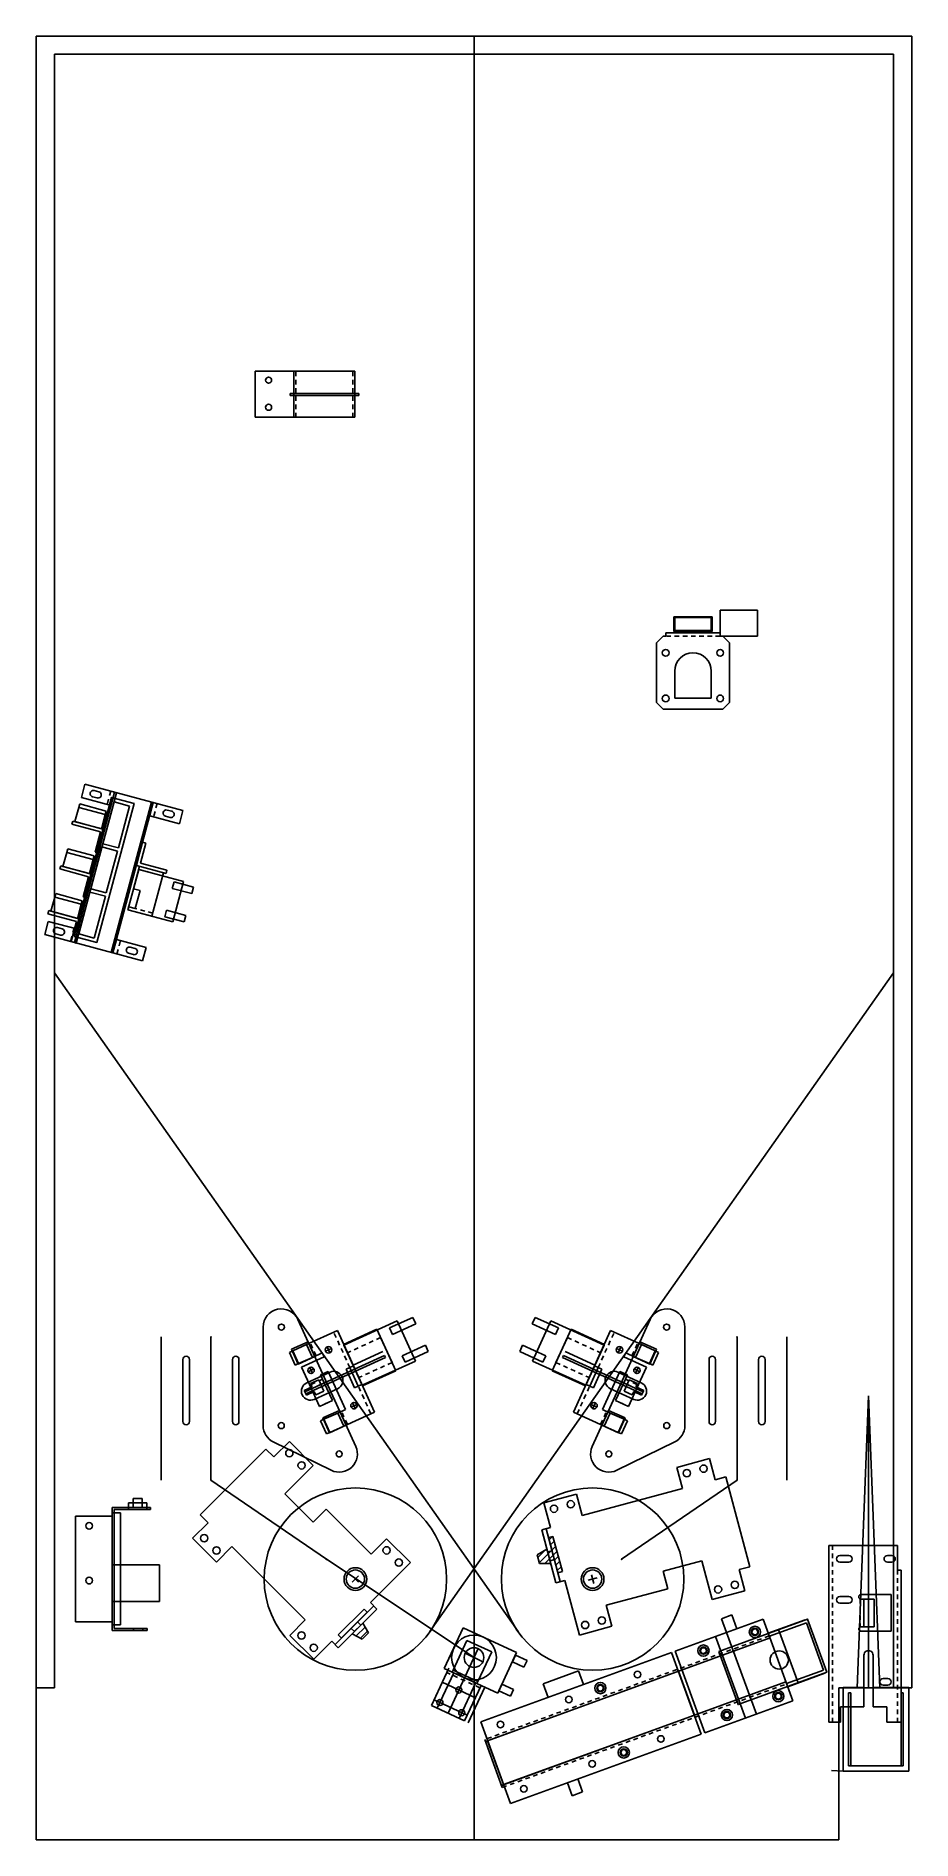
# Model space of a CAD drawing. Header units: inches. Extents: x 0 to 24, y 0 to 49.5.
import ezdxf

# ---------------------------------------------------------------- set-up
doc = ezdxf.new("R2010")
doc.units = ezdxf.units.IN
doc.header["$MEASUREMENT"] = 0
for name, pattern in [('ACAD_ISO10W100', [18, 12, -3, 0, -3]), ('DASHDOT', [1, 0.5, -0.25, 0, -0.25]), ('HIDDEN2', [0.1875, 0.125, -0.0625])]:
    doc.linetypes.add(name, pattern=pattern)
for name, color, linetype, lineweight, true_color in [('Bolts', 253, 'Continuous', 25, 0xa0a0a4), ('Center Locations', 253, 'ACAD_ISO10W100', 25, 0xa0a0a4), ('Center Locators', 253, 'DASHDOT', 25, 0xa0a0a4), ('Leaf Switch', 56, 'Continuous', 25, 0x808000), ('Mount Holes ... Threaded Holes ... Outer Support Wall', 253, 'Continuous', 25, 0xa0a0a4), ('Plastics ... Solder Lugs', 253, 'Continuous', 25, 0xa0a0a4), ('Playfield', 56, 'Continuous', 25, 0x808000), ('Solder Lugs', 253, 'Continuous', 25, 0xa0a0a4)]:
    doc.layers.add(name, color=color, linetype=linetype, lineweight=lineweight, true_color=true_color)
for name, color, linetype, lineweight in [('Electrical Components', 30, 'Continuous', 25), ('Electronics', 30, 'Continuous', 25), ('Kicker', 6, 'Continuous', 25), ('Launcher', 5, 'Continuous', 25), ('Mount Holes', 7, 'Continuous', 25), ('Mount Holes ... Threaded Holes', 9, 'Continuous', 25), ('Pin Flap', 5, 'Continuous', 25), ('Plastic', 5, 'Continuous', 25), ('Plastics', 5, 'Continuous', 25), ('Playfield Cutout', 1, 'Continuous', 25), ('Playfield Cutout ... Slingshot', 6, 'Continuous', 25), ('Profile ... Hidden Profile', 4, 'HIDDEN2', 25), ('Reference', 2, 'Continuous', 25), ('Rubber', 3, 'Continuous', 25), ('Switch', 3, 'Continuous', 25)]:
    doc.layers.add(name, color=color, linetype=linetype, lineweight=lineweight)
for name, color, linetype in [('FLIPPERS', 7, 'Continuous'), ('LANE_GUIDES', 7, 'Continuous'), ('LANE_SLOTS', 7, 'Continuous'), ('PLUNGER_TROUGH', 1, 'Continuous'), ('PROFILE', 7, 'Continuous')]:
    doc.layers.add(name, color=color, linetype=linetype)
doc.layers.add('Playfield ... WOOD_SIDE', color=56, linetype='Continuous', true_color=0x808000)

msp = doc.modelspace()

# ---------------------------------------------------------------- hatches: boundary and pattern name
at = {"layer": 'Rubber', "transparency": 33554687}
h = msp.add_hatch(dxfattribs=at)
h.set_pattern_fill('ANSI31', color=256, angle=15, style=0, pattern_type=0)
h.set_pattern_definition([(45, (0, 0), (-0.08838835, 0.08838835), [])])
h.paths.add_polyline_path([(13.997, 7.971), (13.728, 7.816), (13.793, 7.575), (14.103, 7.575), (14.083, 7.652), (14.203, 7.685), (14.3, 7.323), (14.421, 7.355), (14.162, 8.321), (14.042, 8.289), (14.139, 7.926), (14.018, 7.894)], flags=0)
h = msp.add_hatch(dxfattribs=at)
h.set_pattern_fill('ANSI31', color=256, angle=135, style=0, pattern_type=0)
h.set_pattern_definition([(405, (0, 0), (-0.0883883, 0.0883883), [])])
h.paths.add_polyline_path([(8.665, 5.654), (8.934, 5.499), (9.111, 5.676), (8.955, 5.944), (8.898, 5.888), (8.81, 5.976), (9.075, 6.241), (8.987, 6.33), (8.28, 5.623), (8.368, 5.534), (8.633, 5.799), (8.722, 5.711)], flags=0)

# ---------------------------------------------------------------- linework, layer by layer
at = {"layer": 'Bolts'}
for p, q in [((6.942, 13.366), (7.033, 13.407)), ((7.102, 13.015), (6.942, 13.366)), ((7.033, 13.407), (7.193, 13.056)), ((16.967, 13.407), (16.807, 13.056)), ((16.898, 13.015), (17.058, 13.366)), ((17.058, 13.366), (16.967, 13.407)), ((7.102, 13.015), (7.193, 13.056)), ((16.898, 13.015), (16.807, 13.056)), ((7.547, 12.369), (7.897, 12.529)), ((7.547, 12.369), (7.768, 11.884)), ((8.118, 12.044), (7.897, 12.529)), ((15.882, 12.044), (16.103, 12.529)), ((16.453, 12.369), (16.103, 12.529)), ((16.453, 12.369), (16.232, 11.884)), ((8.118, 12.044), (7.768, 11.884)), ((15.882, 12.044), (16.232, 11.884)), ((7.797, 11.489), (7.888, 11.53)), ((7.96, 11.132), (7.797, 11.489)), ((8.051, 11.173), (7.888, 11.53)), ((15.949, 11.173), (16.112, 11.53)), ((16.04, 11.132), (16.203, 11.489)), ((16.203, 11.489), (16.112, 11.53)), ((7.96, 11.132), (8.051, 11.173)), ((16.04, 11.132), (15.949, 11.173))]:
    msp.add_line(p, q, dxfattribs=at)
for p in [(7.938, 11.962), (7.938, 11.962), (7.943, 11.964), (16.057, 11.964), (16.062, 11.962), (16.062, 11.962)]:
    msp.add_point(p, dxfattribs=at)
at = {"layer": 'Center Locations'}
for p, q in [((8.094, 13.474), (7.932, 13.4)), ((8.05, 13.356), (7.976, 13.518)), ((15.906, 13.474), (16.068, 13.4)), ((15.95, 13.356), (16.024, 13.518)), ((7.615, 12.91), (7.453, 12.836)), ((7.497, 12.954), (7.571, 12.792)), ((16.385, 12.91), (16.547, 12.836)), ((16.503, 12.954), (16.429, 12.792)), ((8.63, 11.867), (8.792, 11.941)), ((8.748, 11.823), (8.675, 11.985)), ((15.37, 11.867), (15.208, 11.941)), ((15.252, 11.823), (15.325, 11.985)), ((11.288, 3.473), (12.106, 5.227)), ((12.227, 4.894), (11.773, 5.106)), ((11.446, 4.58), (10.994, 3.61)), ((11.132, 4.321), (12.038, 3.898)), ((11.592, 3.331), (12.044, 4.301)), ((10.908, 3.841), (11.814, 3.418))]:
    msp.add_line(p, q, dxfattribs=at)
at = {"layer": 'Center Locators'}
for p, q in [((8.838, 7.238), (8.662, 7.062)), ((8.838, 7.062), (8.662, 7.238)), ((15.129, 7.118), (15.371, 7.182)), ((15.282, 7.029), (15.218, 7.271))]:
    msp.add_line(p, q, dxfattribs=at)
for p in [(8.761, 7.157), (15.251, 7.137)]:
    msp.add_point(p, dxfattribs=at)
at = {"layer": 'Electrical Components'}
for p, q in [((19.068, 6.167), (18.786, 6.064)), ((18.786, 6.064), (18.923, 5.688)), ((19.068, 6.167), (19.205, 5.791)), ((14.86, 4.635), (13.892, 4.283)), ((14.997, 4.259), (14.86, 4.635)), ((14.029, 3.907), (13.892, 4.283)), ((14.691, 1.211), (14.561, 1.568)), ((14.973, 1.314), (14.843, 1.671)), ((14.691, 1.211), (14.973, 1.314))]:
    msp.add_line(p, q, dxfattribs=at)
at = {"layer": 'Electronics'}
for p, q in [((19.767, 33.715), (18.747, 33.715)), ((18.747, 33.715), (18.747, 33)), ((19.767, 33.715), (19.767, 33)), ((19.767, 33), (18.747, 33))]:
    msp.add_line(p, q, dxfattribs=at)
at = {"layer": 'FLIPPERS', "linetype": 'Continuous'}
for centre in [(8.75, 7.15), (15.25, 7.15)]:
    msp.add_circle(centre, 0.25, dxfattribs=at)
at = {"layer": 'Kicker'}
for p, q in [((7.365, 12.286), (9.549, 13.281)), ((9.574, 13.227), (7.39, 12.231)), ((9.549, 13.281), (9.574, 13.227)), ((14.451, 13.281), (14.426, 13.227)), ((14.426, 13.227), (16.61, 12.231)), ((16.635, 12.286), (14.451, 13.281)), ((7.365, 12.286), (7.39, 12.231)), ((16.635, 12.286), (16.61, 12.231))]:
    msp.add_line(p, q, dxfattribs=at)
at = {"layer": 'LANE_GUIDES', "linetype": 'Continuous'}
for p, q in [((3.43, 13.79), (3.43, 9.863)), ((4.79, 13.79), (4.79, 9.863)), ((19.21, 13.79), (19.21, 9.863)), ((20.57, 13.79), (20.57, 9.863)), ((4.79, 9.863), (7.958, 7.693)), ((16.042, 7.693), (19.21, 9.863))]:
    msp.add_line(p, q, dxfattribs=at)
at = {"layer": 'LANE_GUIDES'}
for p in [(4.79, 13.79), (19.21, 13.79), (7.958, 7.693), (16.042, 7.693)]:
    msp.add_point(p, dxfattribs=at)
at = {"layer": 'LANE_SLOTS', "linetype": 'Continuous'}
for p, q in [((4.02, 13.17), (4.02, 11.47)), ((4.2, 11.47), (4.2, 13.17)), ((5.38, 13.17), (5.38, 11.47)), ((5.56, 11.47), (5.56, 13.17)), ((18.44, 13.17), (18.44, 11.47)), ((18.62, 11.47), (18.62, 13.17)), ((19.8, 13.17), (19.8, 11.47)), ((19.98, 11.47), (19.98, 13.17))]:
    msp.add_line(p, q, dxfattribs=at)
for centre, start, end in [((4.11, 13.17), 0, 180), ((5.47, 13.17), 0, 180), ((18.53, 13.17), 0, 180), ((19.89, 13.17), 0, 180), ((4.11, 11.47), 180, 0), ((5.47, 11.47), 180, 0), ((18.53, 11.47), 180, 0), ((19.89, 11.47), 180, 0)]:
    msp.add_arc(centre, 0.09, start, end, dxfattribs=at)
at = {"layer": 'Launcher'}
for p, q in [((22.264, 2.034), (22.264, 4.034)), ((22.324, 4.034), (22.264, 4.034)), ((22.324, 2.034), (22.324, 4.034)), ((23.704, 4.034), (23.764, 4.034)), ((23.704, 2.034), (23.704, 4.034)), ((23.764, 2.034), (23.764, 4.034)), ((22.264, 2.034), (23.764, 2.034))]:
    msp.add_line(p, q, dxfattribs=at)
at = {"layer": 'Leaf Switch'}
for p, q in [((7.033, 13.407), (7.411, 13.579)), ((7.193, 13.056), (7.033, 13.407)), ((7.411, 13.579), (7.571, 13.228)), ((16.589, 13.579), (16.429, 13.228)), ((16.967, 13.407), (16.589, 13.579)), ((16.807, 13.056), (16.967, 13.407)), ((7.193, 13.056), (7.571, 13.228)), ((16.807, 13.056), (16.429, 13.228)), ((7.888, 11.53), (8.266, 11.702)), ((8.051, 11.173), (7.888, 11.53)), ((8.266, 11.702), (8.429, 11.345)), ((15.734, 11.702), (15.571, 11.345)), ((16.112, 11.53), (15.734, 11.702)), ((15.949, 11.173), (16.112, 11.53)), ((8.051, 11.173), (8.429, 11.345)), ((15.949, 11.173), (15.571, 11.345))]:
    msp.add_line(p, q, dxfattribs=at)
at = {"layer": 'Mount Holes'}
for p, q in [((22.027, 7.799), (22.272, 7.799)), ((22.272, 7.614), (22.027, 7.614)), ((23.452, 7.799), (23.329, 7.799)), ((23.329, 7.614), (23.452, 7.614)), ((22.272, 6.674), (22.027, 6.674)), ((22.027, 6.489), (22.272, 6.489)), ((23.339, 4.424), (23.21, 4.424)), ((23.21, 4.244), (23.339, 4.244))]:
    msp.add_line(p, q, dxfattribs=at)
at = {"layer": 'Mount Holes', "flags": 128}
for points in [[(1.547, 28.599), (1.677, 28.564, 1), (1.723, 28.733), (1.592, 28.768, 1), (1.547, 28.599)], [(3.544, 28.064), (3.674, 28.029, 1), (3.719, 28.199), (3.589, 28.233, 1), (3.544, 28.064)], [(0.54, 24.841), (0.67, 24.806, 1), (0.716, 24.975), (0.585, 25.01, 1), (0.54, 24.841)], [(2.536, 24.306), (2.667, 24.271, 1), (2.712, 24.44), (2.582, 24.475, 1), (2.536, 24.306)]]:
    msp.add_lwpolyline(points, format="xyb", dxfattribs=at)
at = {"layer": 'Mount Holes'}
for centre, radius in [((6.372, 40.017), 0.0825), ((6.372, 39.273), 0.0825), ((17.253, 32.542), 0.0925), ((18.747, 32.542), 0.0925), ((17.253, 31.293), 0.0925), ((18.747, 31.293), 0.0925), ((8.013, 13.437), 0.089), ((15.987, 13.437), 0.089), ((7.534, 12.873), 0.089), ((16.466, 12.873), 0.089), ((8.711, 11.904), 0.089), ((15.289, 11.904), 0.089), ((6.94, 10.604), 0.1), ((7.276, 10.268), 0.1), ((17.834, 10.055), 0.1), ((18.292, 10.178), 0.1), ((14.192, 9.079), 0.1), ((14.651, 9.202), 0.1), ((1.454, 8.611), 0.0935), ((4.606, 8.271), 0.1), ((4.942, 7.935), 0.1), ((9.606, 7.938), 0.1), ((9.941, 7.603), 0.1), ((1.454, 7.111), 0.0935), ((18.688, 6.868), 0.1), ((19.147, 6.991), 0.1), ((15.046, 5.892), 0.1), ((15.505, 6.015), 0.1), ((7.272, 5.605), 0.1), ((19.697, 5.703), 0.08), ((7.608, 5.269), 0.1), ((16.481, 4.533), 0.09), ((11.585, 4.11), 0.0825), ((20.34, 3.939), 0.08), ((11.067, 3.766), 0.0825), ((11.664, 3.488), 0.0825), ((14.599, 3.847), 0.09), ((12.723, 3.165), 0.09), ((17.123, 2.768), 0.09), ((15.241, 2.083), 0.09), ((13.365, 1.4), 0.09)]:
    msp.add_circle(centre, radius, dxfattribs=at)
for centre, radius, start, end in [((22.027, 7.706), 0.0925, 90, 270), ((22.272, 7.706), 0.0925, 270, 90), ((23.329, 7.706), 0.0925, 90, 270), ((23.452, 7.706), 0.0925, 270, 90), ((22.027, 6.581), 0.0925, 90, 270), ((22.272, 6.581), 0.0925, 270, 90), ((23.21, 4.334), 0.09, 90, 270), ((23.339, 4.334), 0.09, 270, 90)]:
    msp.add_arc(centre, radius, start, end, dxfattribs=at)
at = {"layer": 'Mount Holes ... Threaded Holes'}
for centre in [(18.288, 5.19), (15.463, 4.162), (18.93, 3.425), (16.105, 2.397)]:
    msp.add_circle(centre, 0.08, dxfattribs=at)
at = {"layer": 'Mount Holes ... Threaded Holes ... Outer Support Wall'}
for centre, radius in [((19.697, 5.703), 0.153), ((18.288, 5.19), 0.154), ((15.463, 4.162), 0.154), ((20.34, 3.939), 0.153), ((18.93, 3.425), 0.154), ((16.105, 2.397), 0.154)]:
    msp.add_circle(centre, radius, dxfattribs=at)
at = {"layer": 'Pin Flap'}
for p, q in [((6.959, 39.593), (6.959, 39.651)), ((6.959, 39.651), (8.841, 39.651)), ((6.959, 39.593), (8.841, 39.593)), ((8.841, 39.651), (8.841, 39.593))]:
    msp.add_line(p, q, dxfattribs=at)
at = {"layer": 'Plastic'}
for p, q in [((2.533, 9.113), (2.533, 9.238)), ((2.533, 9.238), (3.033, 9.238)), ((3.033, 9.113), (2.533, 9.113)), ((2.658, 9.113), (2.658, 9.363)), ((2.658, 9.363), (2.908, 9.363)), ((2.908, 9.113), (2.908, 9.363)), ((3.033, 9.113), (3.033, 9.238)), ((3.033, 9.238), (3.033, 9.113))]:
    msp.add_line(p, q, dxfattribs=at)
at = {"layer": 'Plastics'}
for p, q in [((18.5, 33.507), (17.5, 33.507)), ((17.5, 33.507), (17.5, 33.155)), ((18.5, 33.155), (17.5, 33.155)), ((18.5, 33.507), (18.5, 33.155)), ((2.138, 28.457), (1.831, 27.311)), ((2.561, 28.343), (2.138, 28.457)), ((2.254, 27.198), (2.561, 28.343)), ((1.806, 27.22), (1.499, 26.075)), ((2.229, 27.107), (1.806, 27.22)), ((1.831, 27.311), (2.254, 27.198)), ((1.922, 25.961), (2.229, 27.107)), ((2.813, 26.604), (2.516, 25.495)), ((2.813, 26.604), (4.043, 26.274)), ((4.043, 26.274), (3.746, 25.165)), ((1.168, 24.838), (1.475, 25.984)), ((1.475, 25.984), (1.898, 25.871)), ((1.499, 26.075), (1.922, 25.961)), ((1.898, 25.871), (1.591, 24.725)), ((2.516, 25.495), (3.746, 25.165)), ((1.591, 24.725), (1.168, 24.838)), ((9.893, 14.229), (8.437, 13.566)), ((10.394, 13.128), (9.893, 14.229)), ((13.606, 13.128), (14.107, 14.229)), ((14.107, 14.229), (15.563, 13.566)), ((8.437, 13.566), (8.938, 12.465)), ((15.563, 13.566), (15.062, 12.465)), ((10.394, 13.128), (8.938, 12.465)), ((13.606, 13.128), (15.062, 12.465)), ((7.348, 12.322), (7.564, 12.421)), ((7.522, 12.512), (7.745, 12.613)), ((7.522, 12.512), (7.564, 12.421)), ((7.745, 12.613), (7.886, 12.304)), ((16.255, 12.613), (16.114, 12.304)), ((16.478, 12.512), (16.255, 12.613)), ((16.478, 12.512), (16.436, 12.421)), ((16.652, 12.322), (16.436, 12.421)), ((7.348, 12.322), (7.406, 12.195)), ((7.622, 12.293), (7.406, 12.195)), ((7.622, 12.293), (7.663, 12.202)), ((7.886, 12.304), (7.663, 12.202)), ((16.114, 12.304), (16.337, 12.202)), ((16.378, 12.293), (16.337, 12.202)), ((16.378, 12.293), (16.594, 12.195)), ((16.652, 12.322), (16.594, 12.195)), ((11.185, 4.701), (11.705, 5.816)), ((13.168, 5.134), (11.705, 5.816)), ((12.649, 4.019), (13.168, 5.134)), ((12.649, 4.019), (11.185, 4.701)), ((11.843, 3.214), (12.295, 4.184))]:
    msp.add_line(p, q, dxfattribs=at)
msp.add_circle((12, 5), 0.613, dxfattribs=at)
at = {"layer": 'Plastics ... Solder Lugs'}
for p, q in [((10.321, 14.326), (9.684, 14.035)), ((9.765, 13.858), (9.684, 14.035)), ((10.402, 14.148), (9.765, 13.858)), ((9.765, 13.858), (9.765, 13.858)), ((10.402, 14.148), (10.321, 14.326)), ((13.598, 14.148), (13.679, 14.326)), ((13.598, 14.148), (14.235, 13.858)), ((13.679, 14.326), (14.316, 14.035)), ((14.235, 13.858), (14.316, 14.035)), ((14.235, 13.858), (14.235, 13.858)), ((10.667, 13.566), (10.03, 13.275)), ((10.748, 13.388), (10.111, 13.098)), ((10.748, 13.388), (10.667, 13.566)), ((13.252, 13.388), (13.333, 13.566)), ((13.252, 13.388), (13.889, 13.098)), ((13.333, 13.566), (13.97, 13.275)), ((10.111, 13.098), (10.03, 13.275)), ((13.889, 13.098), (13.97, 13.275))]:
    msp.add_line(p, q, dxfattribs=at)
at = {"layer": 'Playfield', "linetype": 'Continuous'}
for p, q in [((24, 49.45), (0, 49.45)), ((0, 49.45), (0, 0)), ((24, 4.17), (24, 49.45)), ((24, 4.17), (22, 4.17)), ((22, 4.17), (22, 0)), ((0, 0), (22, 0))]:
    msp.add_line(p, q, dxfattribs=at)
at = {"layer": 'Playfield ... WOOD_SIDE', "linetype": 'Continuous'}
for p, q in [((0.5, 48.95), (0.5, 4.17)), ((23.5, 48.95), (0.5, 48.95)), ((23.5, 48.95), (23.5, 4.17)), ((0.5, 4.17), (0, 4.17))]:
    msp.add_line(p, q, dxfattribs=at)
at = {"layer": 'Playfield Cutout'}
for p, q in [((17.475, 33.532), (17.475, 33.13)), ((18.525, 33.532), (17.475, 33.532)), ((18.525, 33.532), (18.525, 33.13)), ((18.525, 33.13), (17.475, 33.13)), ((22.684, 5.064), (22.684, 4.174)), ((22.934, 4.174), (22.934, 5.064)), ((22.684, 4.174), (22.114, 4.174)), ((22.114, 1.884), (22.114, 4.174)), ((23.914, 4.174), (22.934, 4.174)), ((23.914, 1.884), (23.914, 4.174)), ((22.114, 1.884), (23.914, 1.884))]:
    msp.add_line(p, q, dxfattribs=at)
at = {"layer": 'Playfield Cutout', "linetype": 'Continuous'}
for p, q in [((7.453, 13.659), (6.998, 13.452)), ((6.998, 13.452), (7.185, 13.042)), ((7.453, 13.659), (7.64, 13.25)), ((16.547, 13.659), (16.36, 13.25)), ((16.547, 13.659), (17.002, 13.452)), ((17.002, 13.452), (16.815, 13.042)), ((7.64, 13.25), (7.185, 13.042)), ((16.36, 13.25), (16.815, 13.042)), ((7.417, 12.533), (8.054, 12.823)), ((8.261, 12.368), (7.624, 12.078)), ((15.739, 12.368), (16.376, 12.078)), ((16.583, 12.533), (15.946, 12.823)), ((7.857, 11.568), (8.312, 11.776)), ((7.857, 11.568), (8.043, 11.159)), ((8.312, 11.776), (8.498, 11.366)), ((15.688, 11.776), (15.502, 11.366)), ((16.143, 11.568), (15.688, 11.776)), ((16.143, 11.568), (15.957, 11.159)), ((8.043, 11.159), (8.498, 11.366)), ((15.957, 11.159), (15.502, 11.366))]:
    msp.add_line(p, q, dxfattribs=at)
at = {"layer": 'Playfield Cutout', "flags": 128}
for points in [[(1.046, 24.768), (2.067, 28.579), (2.683, 28.414), (1.662, 24.602), (1.046, 24.768)], [(18.708, 5.168), (19.238, 3.712), (21.667, 4.596), (21.137, 6.053), (18.708, 5.168)], [(17.603, 4.623), (18.04, 3.42), (12.812, 1.517), (12.374, 2.72), (17.603, 4.623)]]:
    msp.add_lwpolyline(points, dxfattribs=at)
at = {"layer": 'Playfield Cutout'}
for centre, radius in [((8.75, 7.15), 0.312), ((15.25, 7.15), 0.312), ((19.697, 5.703), 0.1), ((12, 5), 0.27), ((18.288, 5.19), 0.1), ((15.463, 4.162), 0.1), ((20.34, 3.939), 0.1), ((18.93, 3.425), 0.1), ((16.105, 2.397), 0.1)]:
    msp.add_circle(centre, radius, dxfattribs=at)
at = {"layer": 'Playfield Cutout', "linetype": 'Continuous'}
for centre, start, end in [((7.521, 12.305), 114.5, 294.5), ((8.158, 12.596), 294.5, 114.5), ((15.842, 12.596), 65.5, 245.5), ((16.479, 12.305), 245.5, 65.5)]:
    msp.add_arc(centre, 0.25, start, end, dxfattribs=at)
at = {"layer": 'Playfield Cutout'}
msp.add_arc((22.809, 5.064), 0.125, 359.9066, 180, dxfattribs=at)
at = {"layer": 'Playfield Cutout ... Slingshot', "linetype": 'Continuous'}
for p, q in [((6.221, 14.058), (6.221, 11.358)), ((8.76, 10.788), (7.176, 14.265)), ((15.24, 10.788), (16.824, 14.265)), ((17.779, 14.058), (17.779, 11.358)), ((6.501, 10.909), (8.085, 10.132)), ((17.499, 10.909), (15.915, 10.132))]:
    msp.add_line(p, q, dxfattribs=at)
at = {"layer": 'Playfield Cutout ... Slingshot'}
for centre in [(6.721, 14.058), (17.279, 14.058), (6.72, 11.358), (17.28, 11.358), (8.305, 10.581), (15.695, 10.581)]:
    msp.add_circle(centre, 0.0825, dxfattribs=at)
at = {"layer": 'Playfield Cutout ... Slingshot', "linetype": 'Continuous'}
for centre, start, end in [((6.721, 14.058), 24.5, 180), ((17.279, 14.058), 0, 155.5), ((6.721, 11.358), 180, 243.8823), ((17.279, 11.358), 296.1177, 0), ((8.305, 10.581), 243.8823, 24.5), ((15.695, 10.581), 155.5, 296.1177)]:
    msp.add_arc(centre, 0.5, start, end, dxfattribs=at)
at = {"layer": 'PLUNGER_TROUGH', "linetype": 'Continuous'}
for q in [(22.497, 4.17), (22.81, 4.17), (23.122, 4.17)]:
    msp.add_line((22.81, 12.17), q, dxfattribs=at)
at = {"layer": 'PROFILE'}
for p, q in [((8.739, 40.262), (6, 40.262)), ((6, 40.262), (6, 39)), ((7.062, 39), (7.062, 40.262)), ((8.739, 39), (8.739, 40.262)), ((6, 39), (8.739, 39)), ((17, 32.815), (17.185, 33)), ((17, 32.815), (17, 31.185)), ((17.253, 33), (17.185, 33)), ((18.747, 33.09), (17.253, 33.09)), ((17.253, 33.09), (17.253, 33)), ((18.747, 33.09), (18.747, 33)), ((18.815, 33), (18.747, 33)), ((18.815, 33), (19, 32.815)), ((19, 31.185), (19, 32.815)), ((17.5, 32.042), (17.5, 31.3)), ((18.5, 31.3), (18.5, 32.042)), ((17.185, 31), (17, 31.185)), ((17.5, 31.3), (18.5, 31.3)), ((19, 31.185), (18.815, 31)), ((17.185, 31), (18.815, 31)), ((1.048, 24.601), (2.152, 28.722)), ((1.101, 24.587), (2.205, 28.708)), ((1.34, 28.939), (1.243, 28.577)), ((4.023, 28.221), (1.34, 28.939)), ((2.055, 28.36), (2.152, 28.722)), ((2.152, 28.722), (2.205, 28.708)), ((1.196, 28.399), (1.17, 28.302)), ((1.17, 28.302), (1.894, 28.108)), ((1.196, 28.399), (1.92, 28.204)), ((1.243, 28.577), (2.055, 28.36)), ((1.894, 28.108), (1.92, 28.204)), ((2.054, 24.332), (3.158, 28.452)), ((2.107, 24.317), (3.211, 28.438)), ((3.211, 28.438), (3.114, 28.076)), ((3.211, 28.438), (3.158, 28.452)), ((3.926, 27.858), (4.023, 28.221)), ((0.98, 27.845), (1.003, 27.932)), ((1.767, 27.635), (0.98, 27.845)), ((1.877, 27.698), (1.003, 27.932)), ((1.706, 27.059), (1.877, 27.698)), ((3.114, 28.076), (3.926, 27.858)), ((1.619, 27.082), (1.767, 27.635)), ((2.92, 27.351), (2.749, 26.714)), ((2.86, 26.778), (3.007, 27.328)), ((3.007, 27.328), (2.92, 27.351)), ((0.651, 26.617), (0.674, 26.704)), ((1.548, 26.469), (0.674, 26.704)), ((0.866, 27.17), (0.84, 27.073)), ((0.84, 27.073), (1.565, 26.879)), ((0.866, 27.17), (1.591, 26.976)), ((1.565, 26.879), (1.591, 26.976)), ((1.619, 27.082), (1.706, 27.059)), ((2.749, 26.714), (3.561, 26.497)), ((3.561, 26.497), (2.749, 26.714)), ((3.584, 26.583), (2.86, 26.778)), ((1.438, 26.406), (0.651, 26.617)), ((1.29, 25.853), (1.438, 26.406)), ((1.377, 25.83), (1.548, 26.469)), ((2.836, 26.691), (2.672, 26.076)), ((3.173, 25.319), (3.493, 26.515)), ((3.561, 26.497), (3.584, 26.583)), ((0.537, 25.941), (0.511, 25.845)), ((0.511, 25.845), (1.236, 25.65)), ((0.537, 25.941), (1.262, 25.747)), ((1.236, 25.65), (1.262, 25.747)), ((1.29, 25.853), (1.377, 25.83)), ((2.85, 26.028), (2.672, 26.076)), ((2.718, 25.534), (2.85, 26.028)), ((0.322, 25.388), (0.345, 25.475)), ((1.109, 25.177), (0.322, 25.388)), ((1.219, 25.241), (0.345, 25.475)), ((1.048, 24.601), (1.219, 25.241)), ((2.539, 25.582), (2.516, 25.495)), ((2.516, 25.495), (3.173, 25.319)), ((2.718, 25.534), (2.539, 25.582)), ((0.333, 25.181), (0.236, 24.819)), ((0.236, 24.819), (2.919, 24.1)), ((1.145, 24.964), (0.333, 25.181)), ((0.961, 24.625), (1.109, 25.177)), ((1.048, 24.601), (1.145, 24.964)), ((0.961, 24.625), (1.048, 24.601)), ((1.101, 24.587), (1.048, 24.601)), ((2.054, 24.332), (2.107, 24.317)), ((2.107, 24.317), (2.204, 24.68)), ((2.204, 24.68), (3.016, 24.462)), ((2.919, 24.1), (3.016, 24.462)), ((8.255, 13.964), (7.411, 13.579)), ((9.273, 11.73), (8.255, 13.964)), ((9.338, 13.999), (8.428, 13.584)), ((9.338, 13.999), (9.857, 12.861)), ((14.662, 13.999), (14.143, 12.861)), ((14.662, 13.999), (15.572, 13.584)), ((14.727, 11.73), (15.745, 13.964)), ((15.745, 13.964), (16.589, 13.579)), ((7.571, 13.228), (7.411, 13.579)), ((7.842, 13.352), (7.571, 13.228)), ((7.892, 13.242), (7.842, 13.352)), ((9.753, 13.089), (9.442, 13.771)), ((14.247, 13.089), (14.558, 13.771)), ((16.108, 13.242), (16.158, 13.352)), ((16.158, 13.352), (16.429, 13.228)), ((16.429, 13.228), (16.589, 13.579)), ((7.892, 13.242), (7.277, 12.961)), ((7.277, 12.961), (7.547, 12.369)), ((8.496, 12.903), (8.697, 12.995)), ((8.728, 12.394), (8.496, 12.903)), ((8.829, 12.44), (8.597, 12.95)), ((9.857, 12.861), (8.947, 12.446)), ((14.143, 12.861), (15.053, 12.446)), ((15.171, 12.44), (15.403, 12.95)), ((15.272, 12.394), (15.504, 12.903)), ((15.504, 12.903), (15.303, 12.995)), ((16.108, 13.242), (16.723, 12.961)), ((16.723, 12.961), (16.453, 12.369)), ((7.897, 12.529), (7.547, 12.369)), ((8.004, 12.844), (7.796, 12.75)), ((7.796, 12.75), (7.897, 12.529)), ((8.48, 11.8), (8.004, 12.844)), ((8.728, 12.394), (8.929, 12.486)), ((15.272, 12.394), (15.071, 12.486)), ((15.52, 11.8), (15.996, 12.844)), ((15.996, 12.844), (16.204, 12.75)), ((16.204, 12.75), (16.103, 12.529)), ((16.103, 12.529), (16.453, 12.369)), ((8.266, 11.702), (8.48, 11.8)), ((8.429, 11.345), (8.266, 11.702)), ((8.429, 11.345), (9.273, 11.73)), ((15.571, 11.345), (14.727, 11.73)), ((15.734, 11.702), (15.52, 11.8)), ((15.571, 11.345), (15.734, 11.702)), ((6.516, 10.498), (6.94, 10.922)), ((6.94, 10.922), (7.594, 10.268)), ((6.3, 10.714), (4.497, 8.911)), ((6.516, 10.498), (6.3, 10.714)), ((18.452, 10.454), (17.558, 10.214)), ((18.607, 9.874), (18.452, 10.454)), ((18.452, 10.454), (18.452, 10.454)), ((6.816, 9.491), (7.594, 10.268)), ((17.558, 10.214), (17.713, 9.635)), ((18.901, 9.953), (18.607, 9.874)), ((19.561, 7.49), (18.901, 9.953)), ((7.594, 8.713), (6.816, 9.491)), ((14.81, 9.478), (13.917, 9.239)), ((14.965, 8.898), (14.81, 9.478)), ((17.713, 9.635), (14.965, 8.898)), ((3.133, 9.113), (2.083, 9.113)), ((2.083, 9.113), (2.083, 5.743)), ((2.315, 8.963), (2.083, 8.963)), ((2.139, 9.056), (2.139, 5.8)), ((3.133, 9.056), (2.139, 9.056)), ((2.315, 5.893), (2.315, 8.963)), ((2.533, 9.056), (2.533, 9.113)), ((3.033, 9.056), (3.033, 9.113)), ((3.133, 9.056), (3.133, 9.113)), ((4.497, 8.911), (4.712, 8.695)), ((7.947, 9.066), (7.594, 8.713)), ((9.181, 7.832), (7.947, 9.066)), ((13.917, 9.239), (14.098, 8.562)), ((1.083, 5.978), (1.083, 8.878)), ((1.083, 8.878), (2.083, 8.878)), ((4.712, 8.695), (4.288, 8.271)), ((13.856, 8.498), (14.098, 8.562)), ((13.856, 8.498), (14.244, 7.049)), ((13.977, 8.53), (14.365, 7.081)), ((14.072, 8.659), (14.072, 8.659)), ((4.288, 8.271), (4.288, 8.271)), ((4.288, 8.271), (4.942, 7.617)), ((4.942, 7.617), (5.366, 8.041)), ((5.366, 8.041), (7.378, 6.029)), ((9.606, 8.257), (9.181, 7.832)), ((10.26, 7.603), (9.606, 8.257)), ((21.724, 8.074), (21.724, 3.224)), ((23.604, 8.074), (21.724, 8.074)), ((23.604, 7.399), (23.604, 8.074)), ((3.383, 7.538), (2.083, 7.538)), ((3.383, 6.538), (3.383, 7.538)), ((9.164, 6.507), (10.26, 7.603)), ((17.181, 7.37), (18.244, 7.655)), ((18.244, 7.655), (18.529, 6.592)), ((19.267, 7.411), (19.561, 7.49)), ((14.244, 7.049), (14.486, 7.113)), ((14.486, 7.113), (14.887, 5.616)), ((17.311, 6.887), (17.181, 7.37)), ((19.267, 7.411), (19.422, 6.831)), ((23.704, 7.399), (23.604, 7.399)), ((23.704, 3.224), (23.704, 7.399)), ((2.083, 6.538), (3.383, 6.538)), ((9.34, 6.33), (9.164, 6.507)), ((15.625, 6.435), (17.311, 6.887)), ((15.781, 5.856), (15.625, 6.435)), ((19.422, 6.831), (18.529, 6.592)), ((23.429, 6.724), (22.604, 6.724)), ((22.604, 6.604), (22.684, 6.604)), ((22.684, 6.604), (22.684, 5.844)), ((23.429, 5.724), (23.429, 6.724)), ((1.083, 5.978), (2.083, 5.978)), ((7.378, 6.029), (6.954, 5.605)), ((8.191, 5.357), (9.252, 6.418)), ((8.28, 5.269), (9.34, 6.33)), ((19.923, 6.053), (17.508, 5.174)), ((19.923, 6.053), (20.737, 3.816)), ((21.079, 6.037), (20.064, 5.667)), ((21.109, 5.952), (20.094, 5.583)), ((21.109, 5.952), (21.581, 4.655)), ((2.083, 5.893), (2.315, 5.893)), ((3.048, 5.743), (2.083, 5.743)), ((3.048, 5.8), (2.139, 5.8)), ((2.673, 5.743), (2.673, 5.8)), ((2.923, 5.743), (2.923, 5.8)), ((3.048, 5.743), (3.048, 5.8)), ((6.954, 5.605), (7.608, 4.951)), ((7.608, 4.951), (8.103, 5.446)), ((8.28, 5.269), (8.103, 5.446)), ((11.426, 4.655), (11.806, 5.471)), ((11.806, 5.471), (12.486, 5.154)), ((20.112, 5.536), (12.318, 2.699)), ((14.887, 5.616), (15.781, 5.856)), ((18.622, 5.579), (19.436, 3.342)), ((18.923, 5.688), (19.737, 3.452)), ((20.346, 5.77), (20.879, 4.304)), ((22.684, 5.844), (22.604, 5.844)), ((22.604, 5.724), (23.429, 5.724)), ((8.032, 5.375), (8.032, 5.375)), ((12.486, 5.154), (12.105, 4.339)), ((17.414, 5.139), (12.186, 3.236)), ((17.414, 5.139), (18.228, 2.903)), ((17.508, 5.174), (18.322, 2.937)), ((22.684, 5.064), (22.684, 3.649)), ((22.934, 5.064), (22.934, 3.649)), ((11.312, 4.708), (10.835, 3.684)), ((12.193, 4.231), (11.287, 4.654)), ((11.4, 4.601), (11.426, 4.655)), ((12.08, 4.284), (11.4, 4.601)), ((11.426, 4.655), (12.105, 4.339)), ((20.566, 4.286), (21.581, 4.655)), ((20.597, 4.201), (21.612, 4.571)), ((11.741, 3.262), (12.193, 4.231)), ((12.08, 4.284), (12.105, 4.339)), ((12.756, 1.496), (20.549, 4.333)), ((10.835, 3.684), (11.741, 3.262)), ((18.322, 2.937), (20.737, 3.816)), ((22.039, 3.224), (22.039, 3.649)), ((22.039, 3.649), (22.681, 3.649)), ((22.934, 3.649), (23.309, 3.649)), ((23.309, 3.224), (23.309, 3.649)), ((12.186, 3.236), (13, 1)), ((21.724, 3.224), (22.039, 3.224)), ((23.309, 3.224), (23.704, 3.224)), ((12.297, 2.755), (12.776, 1.44)), ((13, 1), (18.228, 2.903))]:
    msp.add_line(p, q, dxfattribs=at)
for centre, radius, start, end in [((18, 32.042), 0.5, 0, 180), ((22.604, 6.664), 0.06, 90, 270), ((22.604, 5.784), 0.06, 90, 270), ((22.809, 5.064), 0.125, 359.9066, 180)]:
    msp.add_arc(centre, radius, start, end, dxfattribs=at)
for p in [(4.79, 13.79), (19.21, 13.79), (4.79, 9.863), (19.21, 9.863)]:
    msp.add_point(p, dxfattribs=at)
at = {"layer": 'Profile ... Hidden Profile'}
for p, q in [((7.122, 39), (7.122, 40.262)), ((8.679, 39), (8.679, 40.262)), ((18.747, 33), (17.253, 33)), ((2.046, 28.75), (1.949, 28.388)), ((3.318, 28.41), (3.221, 28.047)), ((2.813, 26.604), (3.47, 26.428)), ((3.196, 25.406), (2.718, 25.534)), ((1.039, 24.992), (0.941, 24.63)), ((2.214, 24.289), (2.311, 24.651)), ((8.597, 12.95), (8.155, 13.919)), ((15.403, 12.95), (15.845, 13.919)), ((7.671, 13.274), (7.511, 13.625)), ((9.442, 13.771), (8.532, 13.356)), ((14.558, 13.771), (15.468, 13.356)), ((16.329, 13.274), (16.489, 13.625)), ((9.753, 13.089), (8.843, 12.674)), ((14.247, 13.089), (15.157, 12.674)), ((7.852, 12.629), (7.501, 12.469)), ((9.173, 11.685), (8.829, 12.44)), ((14.827, 11.685), (15.171, 12.44)), ((16.148, 12.629), (16.499, 12.469)), ((8.529, 11.391), (8.366, 11.748)), ((15.471, 11.391), (15.634, 11.748)), ((21.824, 8.074), (21.824, 3.224)), ((23.604, 3.224), (23.604, 7.399)), ((22.584, 6.604), (22.584, 5.844)), ((20.091, 5.592), (12.297, 2.755)), ((12.164, 4.168), (11.257, 4.59)), ((12.776, 1.44), (20.57, 4.277))]:
    msp.add_line(p, q, dxfattribs=at)
at = {"layer": 'Reference'}
for p, q in [((12, 49.45), (12, 0)), ((13.206, 5.711), (0.5, 23.766)), ((10.794, 5.711), (23.5, 23.766)), ((9.501, 13.386), (8.688, 13.015)), ((14.499, 13.386), (15.312, 13.015)), ((7.958, 7.693), (12, 5)), ((22.114, 1.884), (21.8, 1.9))]:
    msp.add_line(p, q, dxfattribs=at)
for centre in [(8.75, 7.15), (15.25, 7.15)]:
    msp.add_circle(centre, 2.5, dxfattribs=at)
at = {"layer": 'Rubber'}
for p, q in [((13.997, 7.971), (13.728, 7.816)), ((13.997, 7.971), (14.018, 7.894)), ((14.018, 7.894), (14.139, 7.926)), ((14.162, 8.321), (14.042, 8.289)), ((14.139, 7.926), (14.042, 8.289)), ((14.162, 8.321), (14.421, 7.355)), ((13.728, 7.816), (13.793, 7.575)), ((13.793, 7.575), (14.103, 7.575)), ((14.083, 7.652), (14.203, 7.685)), ((14.083, 7.652), (14.103, 7.575)), ((14.3, 7.323), (14.203, 7.685)), ((14.3, 7.323), (14.421, 7.355)), ((8.28, 5.623), (8.987, 6.33)), ((9.075, 6.241), (8.81, 5.976)), ((8.898, 5.888), (8.81, 5.976)), ((8.898, 5.888), (8.955, 5.944)), ((9.111, 5.676), (8.955, 5.944)), ((9.075, 6.241), (8.987, 6.33)), ((8.28, 5.623), (8.368, 5.534)), ((8.633, 5.799), (8.368, 5.534)), ((8.722, 5.711), (8.633, 5.799)), ((8.665, 5.654), (8.722, 5.711)), ((8.665, 5.654), (8.934, 5.499)), ((8.934, 5.499), (9.111, 5.676))]:
    msp.add_line(p, q, dxfattribs=at)
msp.add_circle((20.364, 4.931), 0.25, dxfattribs=at)
at = {"layer": 'Solder Lugs'}
for p, q in [((3.733, 26.083), (3.781, 26.262)), ((3.781, 26.262), (4.312, 26.119)), ((3.733, 26.083), (4.264, 25.941)), ((4.312, 26.119), (4.264, 25.941)), ((3.525, 25.307), (3.573, 25.486)), ((3.525, 25.307), (4.056, 25.165)), ((3.573, 25.486), (4.104, 25.344)), ((4.104, 25.344), (4.056, 25.165)), ((13.052, 4.884), (13.137, 5.066)), ((13.137, 5.066), (13.454, 4.918)), ((13.052, 4.884), (13.369, 4.737)), ((13.454, 4.918), (13.369, 4.737)), ((12.765, 4.268), (12.68, 4.087)), ((12.68, 4.087), (12.998, 3.939)), ((12.765, 4.268), (13.082, 4.12)), ((12.998, 3.939), (13.082, 4.12))]:
    msp.add_line(p, q, dxfattribs=at)
at = {"layer": 'Switch'}
for p, q in [((1.17, 28.302), (1.066, 27.916)), ((1.17, 28.302), (1.894, 28.108)), ((1.791, 27.721), (1.066, 27.916)), ((1.894, 28.108), (1.791, 27.721)), ((0.84, 27.073), (0.737, 26.687)), ((0.84, 27.073), (1.565, 26.879)), ((1.565, 26.879), (1.461, 26.493)), ((1.461, 26.493), (0.737, 26.687)), ((0.511, 25.845), (0.408, 25.458)), ((0.511, 25.845), (1.236, 25.65)), ((1.132, 25.264), (0.408, 25.458)), ((1.236, 25.65), (1.132, 25.264)), ((22.684, 6.604), (22.684, 5.844)), ((22.969, 6.604), (22.684, 6.604)), ((22.969, 6.604), (22.969, 5.844)), ((22.969, 5.844), (22.684, 5.844))]:
    msp.add_line(p, q, dxfattribs=at)

doc.saveas('drawing.dxf')
